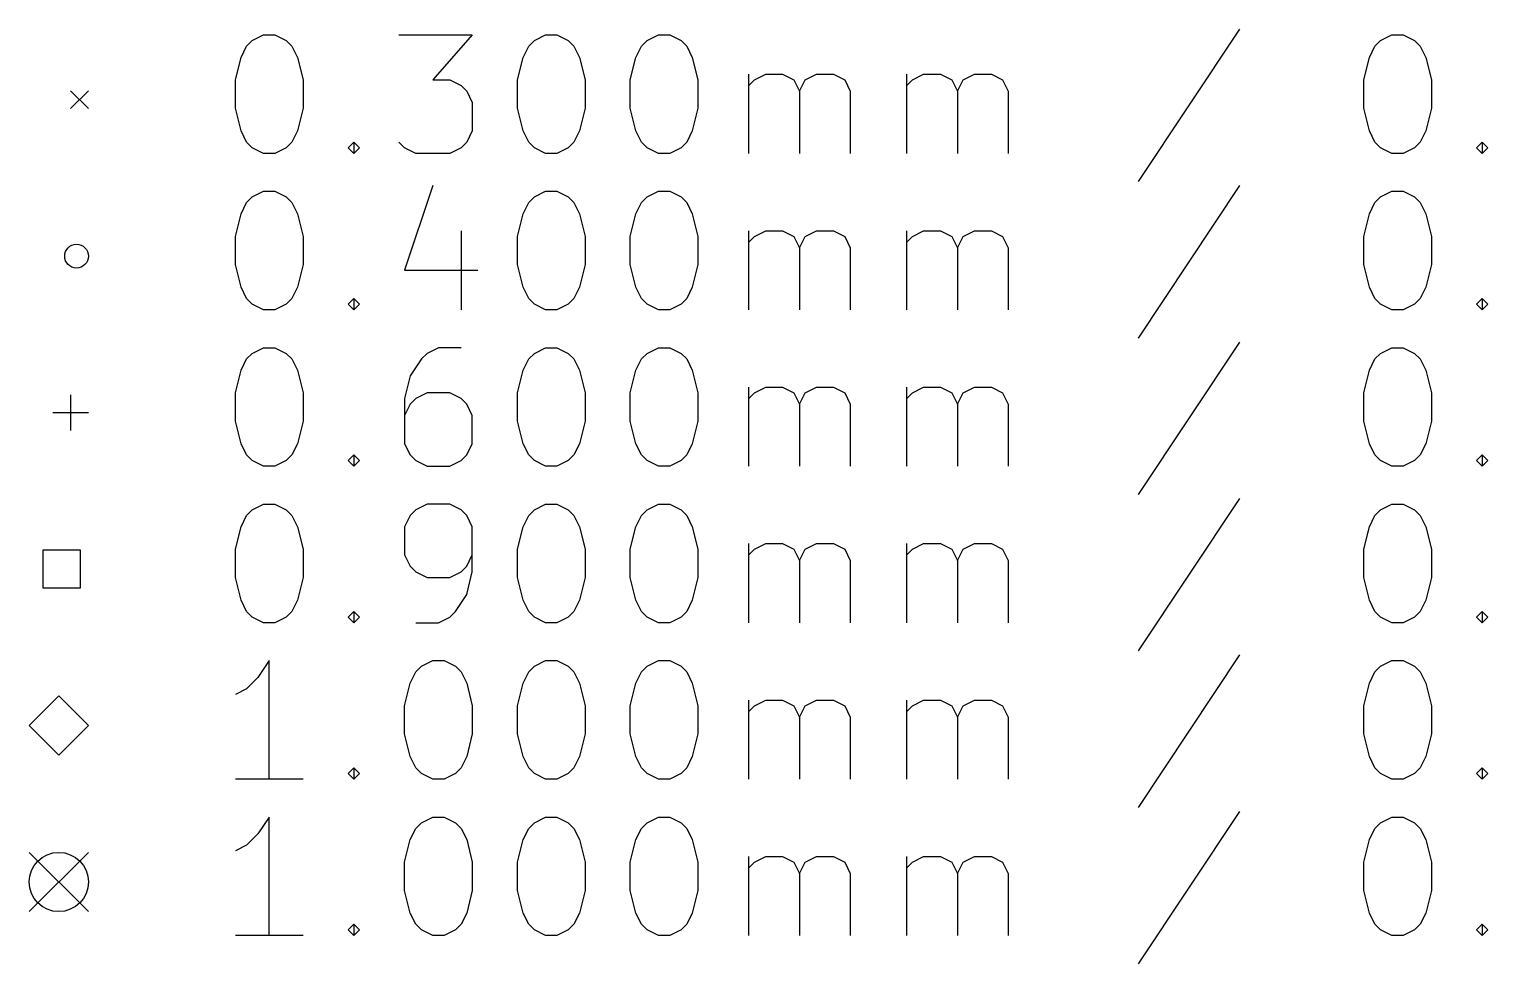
# Model space of a CAD drawing. Extents: x 148 to 250, y -220 to -100.
# Drawn here: x 148.9 to 173.52, y -201.08 to -185.31 of the extents above; entities that cross this region are included whole.
import ezdxf

# ---------------------------------------------------------------- set-up
doc = ezdxf.new("R2010")
doc.units = 0
doc.layers.add('BLACK', color=7, linetype='CONTINUOUS')

msp = doc.modelspace()

# ---------------------------------------------------------------- linework, layer by layer
at = {"layer": 'BLACK', "linetype": 'CONTINUOUS'}
for p, q in [((152.667, -185.5), (152.857, -185.405)), ((152.857, -185.405), (153.048, -185.405)), ((153.048, -185.405), (153.238, -185.5)), ((155.143, -185.405), (156.381, -185.405)), ((156.381, -185.405), (155.714, -186.167)), ((157.429, -185.5), (157.619, -185.405)), ((157.619, -185.405), (157.81, -185.405)), ((157.81, -185.405), (158, -185.5)), ((159.333, -185.5), (159.524, -185.405)), ((159.524, -185.405), (159.714, -185.405)), ((159.714, -185.405), (159.905, -185.5)), ((169.333, -185.31), (167.619, -187.881)), ((171.714, -185.5), (171.905, -185.405)), ((171.905, -185.405), (172.095, -185.405)), ((172.095, -185.405), (172.286, -185.5)), ((152.476, -185.786), (152.571, -185.595)), ((152.571, -185.595), (152.667, -185.5)), ((153.238, -185.5), (153.333, -185.595)), ((153.333, -185.595), (153.429, -185.786)), ((157.238, -185.786), (157.333, -185.595)), ((157.333, -185.595), (157.429, -185.5)), ((158, -185.5), (158.095, -185.595)), ((158.095, -185.595), (158.19, -185.786)), ((159.143, -185.786), (159.238, -185.595)), ((159.238, -185.595), (159.333, -185.5)), ((159.905, -185.5), (160, -185.595)), ((160, -185.595), (160.095, -185.786)), ((171.524, -185.786), (171.619, -185.595)), ((171.619, -185.595), (171.714, -185.5)), ((172.286, -185.5), (172.381, -185.595)), ((172.381, -185.595), (172.476, -185.786)), ((152.381, -186.167), (152.476, -185.786)), ((153.429, -185.786), (153.524, -186.167)), ((157.143, -186.167), (157.238, -185.786)), ((158.19, -185.786), (158.286, -186.167)), ((159.048, -186.167), (159.143, -185.786)), ((160.095, -185.786), (160.19, -186.167)), ((171.429, -186.167), (171.524, -185.786)), ((172.476, -185.786), (172.571, -186.167)), ((161.048, -187.405), (161.048, -186.071)), ((161.143, -186.167), (161.333, -186.071)), ((161.333, -186.071), (161.619, -186.071)), ((161.619, -186.071), (161.81, -186.167)), ((162, -186.167), (162.19, -186.071)), ((162.19, -186.071), (162.476, -186.071)), ((162.476, -186.071), (162.667, -186.167)), ((163.714, -187.405), (163.714, -186.071)), ((163.81, -186.167), (164, -186.071)), ((164, -186.071), (164.286, -186.071)), ((164.286, -186.071), (164.476, -186.167)), ((164.667, -186.167), (164.857, -186.071)), ((164.857, -186.071), (165.143, -186.071)), ((165.143, -186.071), (165.333, -186.167)), ((149.6, -186.35), (149.9, -186.65)), ((149.9, -186.35), (149.6, -186.65)), ((152.381, -186.643), (152.381, -186.167)), ((153.524, -186.167), (153.524, -186.643)), ((155.714, -186.167), (156, -186.167)), ((156, -186.167), (156.19, -186.262)), ((156.19, -186.262), (156.286, -186.357)), ((156.286, -186.357), (156.381, -186.548)), ((157.143, -186.643), (157.143, -186.167)), ((158.286, -186.167), (158.286, -186.643)), ((159.048, -186.643), (159.048, -186.167)), ((160.19, -186.167), (160.19, -186.643)), ((161.048, -186.262), (161.143, -186.167)), ((161.81, -186.167), (161.905, -186.357)), ((161.905, -186.357), (162, -186.167)), ((161.905, -186.357), (161.905, -187.405)), ((162.667, -186.167), (162.762, -186.357)), ((162.762, -186.357), (162.762, -187.405)), ((163.714, -186.262), (163.81, -186.167)), ((164.476, -186.167), (164.571, -186.357)), ((164.571, -186.357), (164.667, -186.167)), ((164.571, -186.357), (164.571, -187.405)), ((165.333, -186.167), (165.429, -186.357)), ((165.429, -186.357), (165.429, -187.405)), ((171.429, -186.643), (171.429, -186.167)), ((172.571, -186.167), (172.571, -186.643)), ((152.476, -187.024), (152.381, -186.643)), ((153.524, -186.643), (153.429, -187.024)), ((156.381, -186.548), (156.381, -187.024)), ((157.238, -187.024), (157.143, -186.643)), ((158.286, -186.643), (158.19, -187.024)), ((159.143, -187.024), (159.048, -186.643)), ((160.19, -186.643), (160.095, -187.024)), ((171.524, -187.024), (171.429, -186.643)), ((172.571, -186.643), (172.476, -187.024)), ((152.571, -187.214), (152.476, -187.024)), ((153.429, -187.024), (153.333, -187.214)), ((156.381, -187.024), (156.286, -187.214)), ((157.333, -187.214), (157.238, -187.024)), ((158.19, -187.024), (158.095, -187.214)), ((159.238, -187.214), (159.143, -187.024)), ((160.095, -187.024), (160, -187.214)), ((171.619, -187.214), (171.524, -187.024)), ((172.476, -187.024), (172.381, -187.214)), ((152.667, -187.31), (152.571, -187.214)), ((152.857, -187.405), (152.667, -187.31)), ((153.238, -187.31), (153.048, -187.405)), ((153.333, -187.214), (153.238, -187.31)), ((154.286, -187.31), (154.381, -187.214)), ((154.381, -187.405), (154.286, -187.31)), ((154.381, -187.214), (154.476, -187.31)), ((154.381, -187.214), (154.381, -187.405)), ((154.476, -187.31), (154.381, -187.405)), ((155.238, -187.31), (155.143, -187.214)), ((155.429, -187.405), (155.238, -187.31)), ((156.19, -187.31), (156, -187.405)), ((156.286, -187.214), (156.19, -187.31)), ((157.429, -187.31), (157.333, -187.214)), ((157.619, -187.405), (157.429, -187.31)), ((158, -187.31), (157.81, -187.405)), ((158.095, -187.214), (158, -187.31)), ((159.333, -187.31), (159.238, -187.214)), ((159.524, -187.405), (159.333, -187.31)), ((159.905, -187.31), (159.714, -187.405)), ((160, -187.214), (159.905, -187.31)), ((171.714, -187.31), (171.619, -187.214)), ((171.905, -187.405), (171.714, -187.31)), ((172.286, -187.31), (172.095, -187.405)), ((172.381, -187.214), (172.286, -187.31)), ((173.333, -187.31), (173.429, -187.214)), ((173.429, -187.405), (173.333, -187.31)), ((173.429, -187.214), (173.524, -187.31)), ((173.429, -187.214), (173.429, -187.405)), ((173.524, -187.31), (173.429, -187.405)), ((153.048, -187.405), (152.857, -187.405)), ((156, -187.405), (155.429, -187.405)), ((157.81, -187.405), (157.619, -187.405)), ((159.714, -187.405), (159.524, -187.405)), ((172.095, -187.405), (171.905, -187.405)), ((152.667, -188.14), (152.857, -188.045)), ((152.857, -188.045), (153.048, -188.045)), ((153.048, -188.045), (153.238, -188.14)), ((155.714, -187.95), (155.238, -189.378)), ((157.429, -188.14), (157.619, -188.045)), ((157.619, -188.045), (157.81, -188.045)), ((157.81, -188.045), (158, -188.14)), ((159.333, -188.14), (159.524, -188.045)), ((159.524, -188.045), (159.714, -188.045)), ((159.714, -188.045), (159.905, -188.14)), ((169.333, -187.95), (167.619, -190.521)), ((171.714, -188.14), (171.905, -188.045)), ((171.905, -188.045), (172.095, -188.045)), ((172.095, -188.045), (172.286, -188.14)), ((152.476, -188.426), (152.571, -188.235)), ((152.571, -188.235), (152.667, -188.14)), ((153.238, -188.14), (153.333, -188.235)), ((153.333, -188.235), (153.429, -188.426)), ((157.238, -188.426), (157.333, -188.235)), ((157.333, -188.235), (157.429, -188.14)), ((158, -188.14), (158.095, -188.235)), ((158.095, -188.235), (158.19, -188.426)), ((159.143, -188.426), (159.238, -188.235)), ((159.238, -188.235), (159.333, -188.14)), ((159.905, -188.14), (160, -188.235)), ((160, -188.235), (160.095, -188.426)), ((171.524, -188.426), (171.619, -188.235)), ((171.619, -188.235), (171.714, -188.14)), ((172.286, -188.14), (172.381, -188.235)), ((172.381, -188.235), (172.476, -188.426)), ((152.381, -188.807), (152.476, -188.426)), ((153.429, -188.426), (153.524, -188.807)), ((157.143, -188.807), (157.238, -188.426)), ((158.19, -188.426), (158.286, -188.807)), ((159.048, -188.807), (159.143, -188.426)), ((160.095, -188.426), (160.19, -188.807)), ((171.429, -188.807), (171.524, -188.426)), ((172.476, -188.426), (172.571, -188.807)), ((152.381, -189.283), (152.381, -188.807)), ((153.524, -188.807), (153.524, -189.283)), ((156.19, -188.711), (156.19, -190.045)), ((157.143, -189.283), (157.143, -188.807)), ((158.286, -188.807), (158.286, -189.283)), ((159.048, -189.283), (159.048, -188.807)), ((160.19, -188.807), (160.19, -189.283)), ((161.048, -190.045), (161.048, -188.711)), ((161.048, -188.902), (161.143, -188.807)), ((161.143, -188.807), (161.333, -188.711)), ((161.333, -188.711), (161.619, -188.711)), ((161.619, -188.711), (161.81, -188.807)), ((161.81, -188.807), (161.905, -188.997)), ((161.905, -188.997), (162, -188.807)), ((162, -188.807), (162.19, -188.711)), ((162.19, -188.711), (162.476, -188.711)), ((162.476, -188.711), (162.667, -188.807)), ((162.667, -188.807), (162.762, -188.997)), ((163.714, -190.045), (163.714, -188.711)), ((163.714, -188.902), (163.81, -188.807)), ((163.81, -188.807), (164, -188.711)), ((164, -188.711), (164.286, -188.711)), ((164.286, -188.711), (164.476, -188.807)), ((164.476, -188.807), (164.571, -188.997)), ((164.571, -188.997), (164.667, -188.807)), ((164.667, -188.807), (164.857, -188.711)), ((164.857, -188.711), (165.143, -188.711)), ((165.143, -188.711), (165.333, -188.807)), ((165.333, -188.807), (165.429, -188.997)), ((171.429, -189.283), (171.429, -188.807)), ((172.571, -188.807), (172.571, -189.283)), ((161.905, -188.997), (161.905, -190.045)), ((162.762, -188.997), (162.762, -190.045)), ((164.571, -188.997), (164.571, -190.045)), ((165.429, -188.997), (165.429, -190.045)), ((152.476, -189.664), (152.381, -189.283)), ((153.524, -189.283), (153.429, -189.664)), ((157.238, -189.664), (157.143, -189.283)), ((158.286, -189.283), (158.19, -189.664)), ((159.143, -189.664), (159.048, -189.283)), ((160.19, -189.283), (160.095, -189.664)), ((171.524, -189.664), (171.429, -189.283)), ((172.571, -189.283), (172.476, -189.664)), ((155.238, -189.378), (156.476, -189.378)), ((152.571, -189.854), (152.476, -189.664)), ((153.429, -189.664), (153.333, -189.854)), ((157.333, -189.854), (157.238, -189.664)), ((158.19, -189.664), (158.095, -189.854)), ((159.238, -189.854), (159.143, -189.664)), ((160.095, -189.664), (160, -189.854)), ((171.619, -189.854), (171.524, -189.664)), ((172.476, -189.664), (172.381, -189.854)), ((152.667, -189.95), (152.571, -189.854)), ((152.857, -190.045), (152.667, -189.95)), ((153.048, -190.045), (152.857, -190.045)), ((153.238, -189.95), (153.048, -190.045)), ((153.333, -189.854), (153.238, -189.95)), ((154.286, -189.95), (154.381, -189.854)), ((154.381, -190.045), (154.286, -189.95)), ((154.381, -189.854), (154.476, -189.95)), ((154.381, -189.854), (154.381, -190.045)), ((154.476, -189.95), (154.381, -190.045)), ((157.429, -189.95), (157.333, -189.854)), ((157.619, -190.045), (157.429, -189.95)), ((157.81, -190.045), (157.619, -190.045)), ((158, -189.95), (157.81, -190.045)), ((158.095, -189.854), (158, -189.95)), ((159.333, -189.95), (159.238, -189.854)), ((159.524, -190.045), (159.333, -189.95)), ((159.714, -190.045), (159.524, -190.045)), ((159.905, -189.95), (159.714, -190.045)), ((160, -189.854), (159.905, -189.95)), ((171.714, -189.95), (171.619, -189.854)), ((171.905, -190.045), (171.714, -189.95)), ((172.095, -190.045), (171.905, -190.045)), ((172.286, -189.95), (172.095, -190.045)), ((172.381, -189.854), (172.286, -189.95)), ((173.333, -189.95), (173.429, -189.854)), ((173.429, -190.045), (173.333, -189.95)), ((173.429, -189.854), (173.524, -189.95)), ((173.429, -189.854), (173.429, -190.045)), ((173.524, -189.95), (173.429, -190.045)), ((152.571, -190.875), (152.667, -190.78)), ((152.667, -190.78), (152.857, -190.685)), ((152.857, -190.685), (153.048, -190.685)), ((153.048, -190.685), (153.238, -190.78)), ((153.238, -190.78), (153.333, -190.875)), ((155.619, -190.78), (155.524, -190.875)), ((155.81, -190.685), (155.619, -190.78)), ((156.19, -190.685), (155.81, -190.685)), ((157.333, -190.875), (157.429, -190.78)), ((157.429, -190.78), (157.619, -190.685)), ((157.619, -190.685), (157.81, -190.685)), ((157.81, -190.685), (158, -190.78)), ((158, -190.78), (158.095, -190.875)), ((159.238, -190.875), (159.333, -190.78)), ((159.333, -190.78), (159.524, -190.685)), ((159.524, -190.685), (159.714, -190.685)), ((159.714, -190.685), (159.905, -190.78)), ((159.905, -190.78), (160, -190.875)), ((169.333, -190.59), (167.619, -193.161)), ((171.619, -190.875), (171.714, -190.78)), ((171.714, -190.78), (171.905, -190.685)), ((171.905, -190.685), (172.095, -190.685)), ((172.095, -190.685), (172.286, -190.78)), ((172.286, -190.78), (172.381, -190.875)), ((152.381, -191.447), (152.476, -191.066)), ((152.476, -191.066), (152.571, -190.875)), ((153.333, -190.875), (153.429, -191.066)), ((153.429, -191.066), (153.524, -191.447)), ((155.524, -190.875), (155.333, -191.161)), ((157.143, -191.447), (157.238, -191.066)), ((157.238, -191.066), (157.333, -190.875)), ((158.095, -190.875), (158.19, -191.066)), ((158.19, -191.066), (158.286, -191.447)), ((159.048, -191.447), (159.143, -191.066)), ((159.143, -191.066), (159.238, -190.875)), ((160, -190.875), (160.095, -191.066)), ((160.095, -191.066), (160.19, -191.447)), ((171.429, -191.447), (171.524, -191.066)), ((171.524, -191.066), (171.619, -190.875)), ((172.381, -190.875), (172.476, -191.066)), ((172.476, -191.066), (172.571, -191.447)), ((155.333, -191.161), (155.238, -191.542)), ((149.6, -191.48), (149.6, -192.08)), ((152.381, -191.923), (152.381, -191.447)), ((153.524, -191.447), (153.524, -191.923)), ((155.238, -191.542), (155.238, -192.304)), ((155.429, -191.542), (155.333, -191.637)), ((155.619, -191.447), (155.429, -191.542)), ((156, -191.447), (155.619, -191.447)), ((156.19, -191.542), (156, -191.447)), ((156.286, -191.637), (156.19, -191.542)), ((157.143, -191.923), (157.143, -191.447)), ((158.286, -191.447), (158.286, -191.923)), ((159.048, -191.923), (159.048, -191.447)), ((160.19, -191.447), (160.19, -191.923)), ((161.048, -192.685), (161.048, -191.351)), ((161.048, -191.542), (161.143, -191.447)), ((161.143, -191.447), (161.333, -191.351)), ((161.333, -191.351), (161.619, -191.351)), ((161.619, -191.351), (161.81, -191.447)), ((161.81, -191.447), (161.905, -191.637)), ((161.905, -191.637), (162, -191.447)), ((162, -191.447), (162.19, -191.351)), ((162.19, -191.351), (162.476, -191.351)), ((162.476, -191.351), (162.667, -191.447)), ((162.667, -191.447), (162.762, -191.637)), ((163.714, -192.685), (163.714, -191.351)), ((163.714, -191.542), (163.81, -191.447)), ((163.81, -191.447), (164, -191.351)), ((164, -191.351), (164.286, -191.351)), ((164.286, -191.351), (164.476, -191.447)), ((164.476, -191.447), (164.571, -191.637)), ((164.571, -191.637), (164.667, -191.447)), ((164.667, -191.447), (164.857, -191.351)), ((164.857, -191.351), (165.143, -191.351)), ((165.143, -191.351), (165.333, -191.447)), ((165.333, -191.447), (165.429, -191.637)), ((171.429, -191.923), (171.429, -191.447)), ((172.571, -191.447), (172.571, -191.923)), ((149.3, -191.78), (149.9, -191.78)), ((155.333, -191.637), (155.238, -191.828)), ((156.381, -191.828), (156.286, -191.637)), ((161.905, -191.637), (161.905, -192.685)), ((162.762, -191.637), (162.762, -192.685)), ((164.571, -191.637), (164.571, -192.685)), ((165.429, -191.637), (165.429, -192.685)), ((152.476, -192.304), (152.381, -191.923)), ((153.524, -191.923), (153.429, -192.304)), ((156.381, -192.304), (156.381, -191.828)), ((157.238, -192.304), (157.143, -191.923)), ((158.286, -191.923), (158.19, -192.304)), ((159.143, -192.304), (159.048, -191.923)), ((160.19, -191.923), (160.095, -192.304)), ((171.524, -192.304), (171.429, -191.923)), ((172.571, -191.923), (172.476, -192.304)), ((152.571, -192.494), (152.476, -192.304)), ((153.429, -192.304), (153.333, -192.494)), ((155.238, -192.304), (155.333, -192.494)), ((156.286, -192.494), (156.381, -192.304)), ((157.333, -192.494), (157.238, -192.304)), ((158.19, -192.304), (158.095, -192.494)), ((159.238, -192.494), (159.143, -192.304)), ((160.095, -192.304), (160, -192.494)), ((171.619, -192.494), (171.524, -192.304)), ((172.476, -192.304), (172.381, -192.494)), ((152.667, -192.59), (152.571, -192.494)), ((153.333, -192.494), (153.238, -192.59)), ((154.286, -192.59), (154.381, -192.494)), ((154.381, -192.494), (154.476, -192.59)), ((154.381, -192.494), (154.381, -192.685)), ((155.333, -192.494), (155.429, -192.59)), ((156.19, -192.59), (156.286, -192.494)), ((157.429, -192.59), (157.333, -192.494)), ((158.095, -192.494), (158, -192.59)), ((159.333, -192.59), (159.238, -192.494)), ((160, -192.494), (159.905, -192.59)), ((171.714, -192.59), (171.619, -192.494)), ((172.381, -192.494), (172.286, -192.59)), ((173.333, -192.59), (173.429, -192.494)), ((173.429, -192.494), (173.524, -192.59)), ((173.429, -192.494), (173.429, -192.685)), ((152.857, -192.685), (152.667, -192.59)), ((153.048, -192.685), (152.857, -192.685)), ((153.238, -192.59), (153.048, -192.685)), ((154.381, -192.685), (154.286, -192.59)), ((154.476, -192.59), (154.381, -192.685)), ((155.429, -192.59), (155.619, -192.685)), ((155.619, -192.685), (156, -192.685)), ((156, -192.685), (156.19, -192.59)), ((157.619, -192.685), (157.429, -192.59)), ((157.81, -192.685), (157.619, -192.685)), ((158, -192.59), (157.81, -192.685)), ((159.524, -192.685), (159.333, -192.59)), ((159.714, -192.685), (159.524, -192.685)), ((159.905, -192.59), (159.714, -192.685)), ((171.905, -192.685), (171.714, -192.59)), ((172.095, -192.685), (171.905, -192.685)), ((172.286, -192.59), (172.095, -192.685)), ((173.429, -192.685), (173.333, -192.59)), ((173.524, -192.59), (173.429, -192.685)), ((169.333, -193.23), (167.619, -195.801)), ((152.476, -193.706), (152.571, -193.515)), ((152.571, -193.515), (152.667, -193.42)), ((152.667, -193.42), (152.857, -193.325)), ((152.857, -193.325), (153.048, -193.325)), ((153.048, -193.325), (153.238, -193.42)), ((153.238, -193.42), (153.333, -193.515)), ((153.333, -193.515), (153.429, -193.706)), ((155.333, -193.515), (155.238, -193.706)), ((155.429, -193.42), (155.333, -193.515)), ((155.619, -193.325), (155.429, -193.42)), ((156, -193.325), (155.619, -193.325)), ((156.19, -193.42), (156, -193.325)), ((156.286, -193.515), (156.19, -193.42)), ((156.381, -193.706), (156.286, -193.515)), ((157.238, -193.706), (157.333, -193.515)), ((157.333, -193.515), (157.429, -193.42)), ((157.429, -193.42), (157.619, -193.325)), ((157.619, -193.325), (157.81, -193.325)), ((157.81, -193.325), (158, -193.42)), ((158, -193.42), (158.095, -193.515)), ((158.095, -193.515), (158.19, -193.706)), ((159.143, -193.706), (159.238, -193.515)), ((159.238, -193.515), (159.333, -193.42)), ((159.333, -193.42), (159.524, -193.325)), ((159.524, -193.325), (159.714, -193.325)), ((159.714, -193.325), (159.905, -193.42)), ((159.905, -193.42), (160, -193.515)), ((160, -193.515), (160.095, -193.706)), ((171.524, -193.706), (171.619, -193.515)), ((171.619, -193.515), (171.714, -193.42)), ((171.714, -193.42), (171.905, -193.325)), ((171.905, -193.325), (172.095, -193.325)), ((172.095, -193.325), (172.286, -193.42)), ((172.286, -193.42), (172.381, -193.515)), ((172.381, -193.515), (172.476, -193.706)), ((152.381, -194.087), (152.476, -193.706)), ((153.429, -193.706), (153.524, -194.087)), ((155.238, -193.706), (155.238, -194.182)), ((156.381, -194.468), (156.381, -193.706)), ((157.143, -194.087), (157.238, -193.706)), ((158.19, -193.706), (158.286, -194.087)), ((159.048, -194.087), (159.143, -193.706)), ((160.095, -193.706), (160.19, -194.087)), ((171.429, -194.087), (171.524, -193.706)), ((172.476, -193.706), (172.571, -194.087)), ((161.048, -195.325), (161.048, -193.991)), ((161.143, -194.087), (161.333, -193.991)), ((161.333, -193.991), (161.619, -193.991)), ((161.619, -193.991), (161.81, -194.087)), ((162, -194.087), (162.19, -193.991)), ((162.19, -193.991), (162.476, -193.991)), ((162.476, -193.991), (162.667, -194.087)), ((163.714, -195.325), (163.714, -193.991)), ((163.81, -194.087), (164, -193.991)), ((164, -193.991), (164.286, -193.991)), ((164.286, -193.991), (164.476, -194.087)), ((164.667, -194.087), (164.857, -193.991)), ((164.857, -193.991), (165.143, -193.991)), ((165.143, -193.991), (165.333, -194.087)), ((149.768, -194.102), (149.132, -194.102)), ((149.132, -194.102), (149.132, -194.738)), ((149.768, -194.738), (149.768, -194.102)), ((152.381, -194.563), (152.381, -194.087)), ((153.524, -194.087), (153.524, -194.563)), ((155.238, -194.182), (155.333, -194.372)), ((156.286, -194.372), (156.381, -194.182)), ((157.143, -194.563), (157.143, -194.087)), ((158.286, -194.087), (158.286, -194.563)), ((159.048, -194.563), (159.048, -194.087)), ((160.19, -194.087), (160.19, -194.563)), ((161.048, -194.182), (161.143, -194.087)), ((161.81, -194.087), (161.905, -194.277)), ((161.905, -194.277), (162, -194.087)), ((161.905, -194.277), (161.905, -195.325)), ((162.667, -194.087), (162.762, -194.277)), ((162.762, -194.277), (162.762, -195.325)), ((163.714, -194.182), (163.81, -194.087)), ((164.476, -194.087), (164.571, -194.277)), ((164.571, -194.277), (164.667, -194.087)), ((164.571, -194.277), (164.571, -195.325)), ((165.333, -194.087), (165.429, -194.277)), ((165.429, -194.277), (165.429, -195.325)), ((171.429, -194.563), (171.429, -194.087)), ((172.571, -194.087), (172.571, -194.563)), ((155.333, -194.372), (155.429, -194.468)), ((155.429, -194.468), (155.619, -194.563)), ((156, -194.563), (156.19, -194.468)), ((156.19, -194.468), (156.286, -194.372)), ((156.286, -194.849), (156.381, -194.468)), ((149.132, -194.738), (149.768, -194.738)), ((152.476, -194.944), (152.381, -194.563)), ((153.524, -194.563), (153.429, -194.944)), ((155.619, -194.563), (156, -194.563)), ((157.238, -194.944), (157.143, -194.563)), ((158.286, -194.563), (158.19, -194.944)), ((159.143, -194.944), (159.048, -194.563)), ((160.19, -194.563), (160.095, -194.944)), ((171.524, -194.944), (171.429, -194.563)), ((172.571, -194.563), (172.476, -194.944)), ((152.571, -195.134), (152.476, -194.944)), ((153.429, -194.944), (153.333, -195.134)), ((156.095, -195.134), (156.286, -194.849)), ((157.333, -195.134), (157.238, -194.944)), ((158.19, -194.944), (158.095, -195.134)), ((159.238, -195.134), (159.143, -194.944)), ((160.095, -194.944), (160, -195.134)), ((171.619, -195.134), (171.524, -194.944)), ((172.476, -194.944), (172.381, -195.134)), ((152.667, -195.23), (152.571, -195.134)), ((152.857, -195.325), (152.667, -195.23)), ((153.238, -195.23), (153.048, -195.325)), ((153.333, -195.134), (153.238, -195.23)), ((154.286, -195.23), (154.381, -195.134)), ((154.381, -195.325), (154.286, -195.23)), ((154.381, -195.134), (154.476, -195.23)), ((154.381, -195.134), (154.381, -195.325)), ((154.476, -195.23), (154.381, -195.325)), ((155.81, -195.325), (156, -195.23)), ((156, -195.23), (156.095, -195.134)), ((157.429, -195.23), (157.333, -195.134)), ((157.619, -195.325), (157.429, -195.23)), ((158, -195.23), (157.81, -195.325)), ((158.095, -195.134), (158, -195.23)), ((159.333, -195.23), (159.238, -195.134)), ((159.524, -195.325), (159.333, -195.23)), ((159.905, -195.23), (159.714, -195.325)), ((160, -195.134), (159.905, -195.23)), ((171.714, -195.23), (171.619, -195.134)), ((171.905, -195.325), (171.714, -195.23)), ((172.286, -195.23), (172.095, -195.325)), ((172.381, -195.134), (172.286, -195.23)), ((173.333, -195.23), (173.429, -195.134)), ((173.429, -195.325), (173.333, -195.23)), ((173.429, -195.134), (173.524, -195.23)), ((173.429, -195.134), (173.429, -195.325)), ((173.524, -195.23), (173.429, -195.325)), ((153.048, -195.325), (152.857, -195.325)), ((155.429, -195.325), (155.81, -195.325)), ((157.81, -195.325), (157.619, -195.325)), ((159.714, -195.325), (159.524, -195.325)), ((172.095, -195.325), (171.905, -195.325)), ((152.952, -195.965), (152.762, -196.25)), ((152.952, -197.965), (152.952, -195.965)), ((155.524, -196.06), (155.714, -195.965)), ((155.714, -195.965), (155.905, -195.965)), ((155.905, -195.965), (156.095, -196.06)), ((157.429, -196.06), (157.619, -195.965)), ((157.619, -195.965), (157.81, -195.965)), ((157.81, -195.965), (158, -196.06)), ((159.333, -196.06), (159.524, -195.965)), ((159.524, -195.965), (159.714, -195.965)), ((159.714, -195.965), (159.905, -196.06)), ((169.333, -195.87), (167.619, -198.441)), ((171.714, -196.06), (171.905, -195.965)), ((171.905, -195.965), (172.095, -195.965)), ((172.095, -195.965), (172.286, -196.06)), ((152.762, -196.25), (152.571, -196.441)), ((155.333, -196.346), (155.429, -196.155)), ((155.429, -196.155), (155.524, -196.06)), ((156.095, -196.06), (156.19, -196.155)), ((156.19, -196.155), (156.286, -196.346)), ((157.238, -196.346), (157.333, -196.155)), ((157.333, -196.155), (157.429, -196.06)), ((158, -196.06), (158.095, -196.155)), ((158.095, -196.155), (158.19, -196.346)), ((159.143, -196.346), (159.238, -196.155)), ((159.238, -196.155), (159.333, -196.06)), ((159.905, -196.06), (160, -196.155)), ((160, -196.155), (160.095, -196.346)), ((171.524, -196.346), (171.619, -196.155)), ((171.619, -196.155), (171.714, -196.06)), ((172.286, -196.06), (172.381, -196.155)), ((172.381, -196.155), (172.476, -196.346)), ((152.571, -196.441), (152.381, -196.536)), ((155.238, -196.727), (155.333, -196.346)), ((156.286, -196.346), (156.381, -196.727)), ((157.143, -196.727), (157.238, -196.346)), ((158.19, -196.346), (158.286, -196.727)), ((159.048, -196.727), (159.143, -196.346)), ((160.095, -196.346), (160.19, -196.727)), ((171.429, -196.727), (171.524, -196.346)), ((172.476, -196.346), (172.571, -196.727)), ((149.4, -196.56), (148.9, -197.06)), ((149.9, -197.06), (149.4, -196.56)), ((155.238, -197.203), (155.238, -196.727)), ((156.381, -196.727), (156.381, -197.203)), ((157.143, -197.203), (157.143, -196.727)), ((158.286, -196.727), (158.286, -197.203)), ((159.048, -197.203), (159.048, -196.727)), ((160.19, -196.727), (160.19, -197.203)), ((161.048, -197.965), (161.048, -196.631)), ((161.048, -196.822), (161.143, -196.727)), ((161.143, -196.727), (161.333, -196.631)), ((161.333, -196.631), (161.619, -196.631)), ((161.619, -196.631), (161.81, -196.727)), ((161.81, -196.727), (161.905, -196.917)), ((161.905, -196.917), (162, -196.727)), ((162, -196.727), (162.19, -196.631)), ((162.19, -196.631), (162.476, -196.631)), ((162.476, -196.631), (162.667, -196.727)), ((162.667, -196.727), (162.762, -196.917)), ((163.714, -197.965), (163.714, -196.631)), ((163.714, -196.822), (163.81, -196.727)), ((163.81, -196.727), (164, -196.631)), ((164, -196.631), (164.286, -196.631)), ((164.286, -196.631), (164.476, -196.727)), ((164.476, -196.727), (164.571, -196.917)), ((164.571, -196.917), (164.667, -196.727)), ((164.667, -196.727), (164.857, -196.631)), ((164.857, -196.631), (165.143, -196.631)), ((165.143, -196.631), (165.333, -196.727)), ((165.333, -196.727), (165.429, -196.917)), ((171.429, -197.203), (171.429, -196.727)), ((172.571, -196.727), (172.571, -197.203)), ((161.905, -196.917), (161.905, -197.965)), ((162.762, -196.917), (162.762, -197.965)), ((164.571, -196.917), (164.571, -197.965)), ((165.429, -196.917), (165.429, -197.965)), ((148.9, -197.06), (149.4, -197.56)), ((149.4, -197.56), (149.9, -197.06)), ((155.333, -197.584), (155.238, -197.203)), ((156.381, -197.203), (156.286, -197.584)), ((157.238, -197.584), (157.143, -197.203)), ((158.286, -197.203), (158.19, -197.584)), ((159.143, -197.584), (159.048, -197.203)), ((160.19, -197.203), (160.095, -197.584)), ((171.524, -197.584), (171.429, -197.203)), ((172.571, -197.203), (172.476, -197.584)), ((155.429, -197.774), (155.333, -197.584)), ((156.286, -197.584), (156.19, -197.774)), ((157.333, -197.774), (157.238, -197.584)), ((158.19, -197.584), (158.095, -197.774)), ((159.238, -197.774), (159.143, -197.584)), ((160.095, -197.584), (160, -197.774)), ((171.619, -197.774), (171.524, -197.584)), ((172.476, -197.584), (172.381, -197.774)), ((153.524, -197.965), (152.381, -197.965)), ((154.286, -197.87), (154.381, -197.774)), ((154.381, -197.965), (154.286, -197.87)), ((154.381, -197.774), (154.476, -197.87)), ((154.381, -197.774), (154.381, -197.965)), ((154.476, -197.87), (154.381, -197.965)), ((155.524, -197.87), (155.429, -197.774)), ((155.714, -197.965), (155.524, -197.87)), ((155.905, -197.965), (155.714, -197.965)), ((156.095, -197.87), (155.905, -197.965)), ((156.19, -197.774), (156.095, -197.87)), ((157.429, -197.87), (157.333, -197.774)), ((157.619, -197.965), (157.429, -197.87)), ((157.81, -197.965), (157.619, -197.965)), ((158, -197.87), (157.81, -197.965)), ((158.095, -197.774), (158, -197.87)), ((159.333, -197.87), (159.238, -197.774)), ((159.524, -197.965), (159.333, -197.87)), ((159.714, -197.965), (159.524, -197.965)), ((159.905, -197.87), (159.714, -197.965)), ((160, -197.774), (159.905, -197.87)), ((171.714, -197.87), (171.619, -197.774)), ((171.905, -197.965), (171.714, -197.87)), ((172.095, -197.965), (171.905, -197.965)), ((172.286, -197.87), (172.095, -197.965)), ((172.381, -197.774), (172.286, -197.87)), ((173.333, -197.87), (173.429, -197.774)), ((173.429, -197.965), (173.333, -197.87)), ((173.429, -197.774), (173.524, -197.87)), ((173.429, -197.774), (173.429, -197.965)), ((173.524, -197.87), (173.429, -197.965)), ((152.952, -198.605), (152.762, -198.89)), ((152.952, -200.605), (152.952, -198.605)), ((155.429, -198.795), (155.524, -198.7)), ((155.524, -198.7), (155.714, -198.605)), ((155.714, -198.605), (155.905, -198.605)), ((155.905, -198.605), (156.095, -198.7)), ((156.095, -198.7), (156.19, -198.795)), ((157.333, -198.795), (157.429, -198.7)), ((157.429, -198.7), (157.619, -198.605)), ((157.619, -198.605), (157.81, -198.605)), ((157.81, -198.605), (158, -198.7)), ((158, -198.7), (158.095, -198.795)), ((159.238, -198.795), (159.333, -198.7)), ((159.333, -198.7), (159.524, -198.605)), ((159.524, -198.605), (159.714, -198.605)), ((159.714, -198.605), (159.905, -198.7)), ((159.905, -198.7), (160, -198.795)), ((169.333, -198.51), (167.619, -201.081)), ((171.619, -198.795), (171.714, -198.7)), ((171.714, -198.7), (171.905, -198.605)), ((171.905, -198.605), (172.095, -198.605)), ((172.095, -198.605), (172.286, -198.7)), ((172.286, -198.7), (172.381, -198.795)), ((152.762, -198.89), (152.571, -199.081)), ((155.333, -198.986), (155.429, -198.795)), ((156.19, -198.795), (156.286, -198.986)), ((157.238, -198.986), (157.333, -198.795)), ((158.095, -198.795), (158.19, -198.986)), ((159.143, -198.986), (159.238, -198.795)), ((160, -198.795), (160.095, -198.986)), ((171.524, -198.986), (171.619, -198.795)), ((172.381, -198.795), (172.476, -198.986)), ((148.9, -199.2), (149.9, -200.2)), ((149.9, -199.2), (148.9, -200.2)), ((152.571, -199.081), (152.381, -199.176)), ((155.238, -199.367), (155.333, -198.986)), ((156.286, -198.986), (156.381, -199.367)), ((157.143, -199.367), (157.238, -198.986)), ((158.19, -198.986), (158.286, -199.367)), ((159.048, -199.367), (159.143, -198.986)), ((160.095, -198.986), (160.19, -199.367)), ((171.429, -199.367), (171.524, -198.986)), ((172.476, -198.986), (172.571, -199.367)), ((155.238, -199.843), (155.238, -199.367)), ((156.381, -199.367), (156.381, -199.843)), ((157.143, -199.843), (157.143, -199.367)), ((158.286, -199.367), (158.286, -199.843)), ((159.048, -199.843), (159.048, -199.367)), ((160.19, -199.367), (160.19, -199.843)), ((161.048, -200.605), (161.048, -199.271)), ((161.048, -199.462), (161.143, -199.367)), ((161.143, -199.367), (161.333, -199.271)), ((161.333, -199.271), (161.619, -199.271)), ((161.619, -199.271), (161.81, -199.367)), ((161.81, -199.367), (161.905, -199.557)), ((161.905, -199.557), (162, -199.367)), ((162, -199.367), (162.19, -199.271)), ((162.19, -199.271), (162.476, -199.271)), ((162.476, -199.271), (162.667, -199.367)), ((162.667, -199.367), (162.762, -199.557)), ((163.714, -200.605), (163.714, -199.271)), ((163.714, -199.462), (163.81, -199.367)), ((163.81, -199.367), (164, -199.271)), ((164, -199.271), (164.286, -199.271)), ((164.286, -199.271), (164.476, -199.367)), ((164.476, -199.367), (164.571, -199.557)), ((164.571, -199.557), (164.667, -199.367)), ((164.667, -199.367), (164.857, -199.271)), ((164.857, -199.271), (165.143, -199.271)), ((165.143, -199.271), (165.333, -199.367)), ((165.333, -199.367), (165.429, -199.557)), ((171.429, -199.843), (171.429, -199.367)), ((172.571, -199.367), (172.571, -199.843)), ((161.905, -199.557), (161.905, -200.605)), ((162.762, -199.557), (162.762, -200.605)), ((164.571, -199.557), (164.571, -200.605)), ((165.429, -199.557), (165.429, -200.605)), ((155.333, -200.224), (155.238, -199.843)), ((156.381, -199.843), (156.286, -200.224)), ((157.238, -200.224), (157.143, -199.843)), ((158.286, -199.843), (158.19, -200.224)), ((159.143, -200.224), (159.048, -199.843)), ((160.19, -199.843), (160.095, -200.224)), ((171.524, -200.224), (171.429, -199.843)), ((172.571, -199.843), (172.476, -200.224)), ((154.286, -200.51), (154.381, -200.414)), ((154.381, -200.414), (154.476, -200.51)), ((154.381, -200.414), (154.381, -200.605)), ((155.429, -200.414), (155.333, -200.224)), ((155.524, -200.51), (155.429, -200.414)), ((156.19, -200.414), (156.095, -200.51)), ((156.286, -200.224), (156.19, -200.414)), ((157.333, -200.414), (157.238, -200.224)), ((157.429, -200.51), (157.333, -200.414)), ((158.095, -200.414), (158, -200.51)), ((158.19, -200.224), (158.095, -200.414)), ((159.238, -200.414), (159.143, -200.224)), ((159.333, -200.51), (159.238, -200.414)), ((160, -200.414), (159.905, -200.51)), ((160.095, -200.224), (160, -200.414)), ((171.619, -200.414), (171.524, -200.224)), ((171.714, -200.51), (171.619, -200.414)), ((172.381, -200.414), (172.286, -200.51)), ((172.476, -200.224), (172.381, -200.414)), ((173.333, -200.51), (173.429, -200.414)), ((173.429, -200.414), (173.524, -200.51)), ((173.429, -200.414), (173.429, -200.605)), ((153.524, -200.605), (152.381, -200.605)), ((154.381, -200.605), (154.286, -200.51)), ((154.476, -200.51), (154.381, -200.605)), ((155.714, -200.605), (155.524, -200.51)), ((155.905, -200.605), (155.714, -200.605)), ((156.095, -200.51), (155.905, -200.605)), ((157.619, -200.605), (157.429, -200.51)), ((157.81, -200.605), (157.619, -200.605)), ((158, -200.51), (157.81, -200.605)), ((159.524, -200.605), (159.333, -200.51)), ((159.714, -200.605), (159.524, -200.605)), ((159.905, -200.51), (159.714, -200.605)), ((171.905, -200.605), (171.714, -200.51)), ((172.095, -200.605), (171.905, -200.605)), ((172.286, -200.51), (172.095, -200.605)), ((173.429, -200.605), (173.333, -200.51)), ((173.524, -200.51), (173.429, -200.605))]:
    msp.add_line(p, q, dxfattribs=at)
at = {"layer": 'BLACK'}
for centre, radius in [((149.7, -189.14), 0.2), ((149.4, -199.7), 0.5)]:
    msp.add_circle(centre, radius, dxfattribs=at)

doc.saveas('drawing.dxf')
